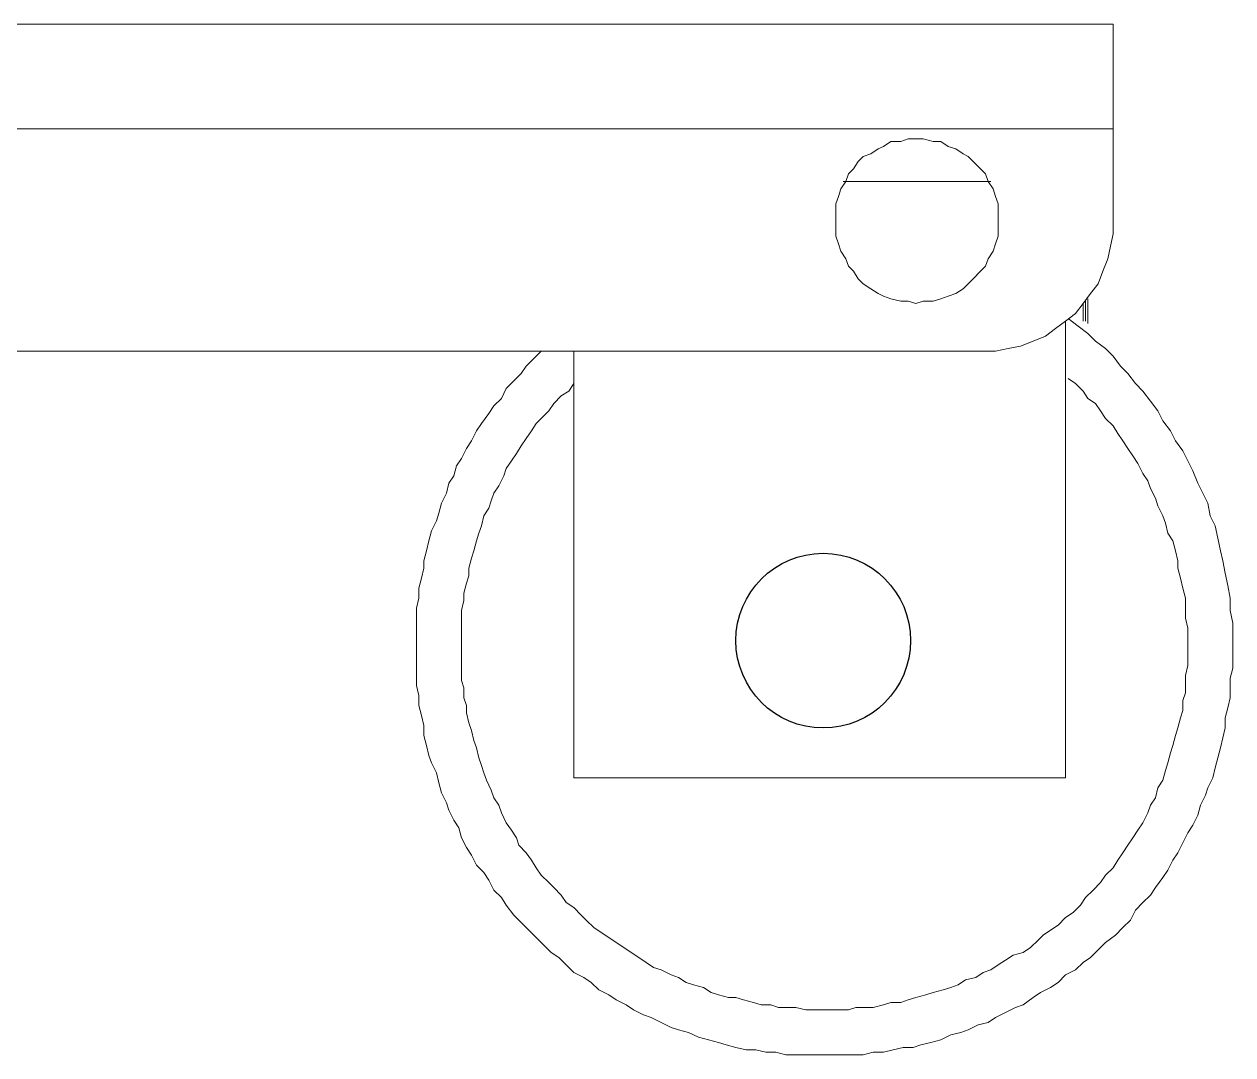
# Model space of a CAD drawing. Header units: millimetres. Extents: x 1341 to 37388, y -13954 to 1849.
# Drawn here: x 29722 to 29875.1, y -977 to -846.4 of the extents above; entities that cross this region are included whole.
import ezdxf

# ---------------------------------------------------------------- set-up
doc = ezdxf.new("R2010")
doc.units = ezdxf.units.MM
doc.layers.add('COMPONENTE', color=3, linetype='Continuous')

# ---------------------------------------------------------------- blocks, each defined once
blk = doc.blocks.new('TRANFORMADOR_IP00_TRAEL_VISTA_FRONT')
at = {"layer": 'COMPONENTE', "linetype": 'Continuous', "lineweight": 0}
for points in [[(5256.96, 2278.56), (5435.75, 2278.56)], [(5435.75, 2265.27), (5435.75, 2278.56)], [(5234.67, 2265.27), (5435.75, 2265.27)], [(5435.75, 2253.89), (5435.75, 2265.27)], [(5421.2, 2253.89), (5421.2, 2254.83), (5421.2, 2255.78), (5420.88, 2256.73), (5420.56, 2257.68), (5419.93, 2258.63), (5419.61, 2259.58), (5418.98, 2260.21), (5418.03, 2261.16), (5417.4, 2261.79), (5416.77, 2262.11), (5415.82, 2262.74), (5414.87, 2263.06), (5413.92, 2263.69), (5412.97, 2263.69), (5411.71, 2264.01), (5410.76, 2264.01), (5409.81, 2264.01), (5408.86, 2263.69), (5407.59, 2263.69), (5406.65, 2263.06), (5406.01, 2262.74), (5405.06, 2262.11), (5404.11, 2261.79), (5403.48, 2261.16), (5402.85, 2260.21), (5402.22, 2259.58), (5401.9, 2258.63), (5401.27, 2257.68), (5400.95, 2256.73), (5400.64, 2255.78), (5400.64, 2254.83), (5400.64, 2253.89), (5400.64, 2252.62), (5400.64, 2251.67), (5400.95, 2250.72), (5401.27, 2249.77), (5401.9, 2248.82), (5402.22, 2247.88), (5402.85, 2247.24), (5403.48, 2246.29), (5404.11, 2245.66), (5405.06, 2245.03), (5406.01, 2244.4), (5406.65, 2244.08), (5407.59, 2243.76), (5408.86, 2243.45), (5409.81, 2243.45), (5410.76, 2243.13), (5411.71, 2243.45), (5412.97, 2243.45), (5413.92, 2243.76), (5414.87, 2244.08), (5415.82, 2244.4), (5416.77, 2245.03), (5417.4, 2245.66), (5418.03, 2246.29), (5418.98, 2247.24), (5419.61, 2247.88), (5419.93, 2248.82), (5420.56, 2249.77), (5420.88, 2250.72), (5421.2, 2251.67), (5421.2, 2252.62), (5421.2, 2253.89)], [(5401.58, 2258.63), (5420.25, 2258.63)], [(5419.3, 2237.12), (5420.88, 2237.12), (5422.46, 2237.44), (5424.04, 2237.75), (5425.62, 2238.39), (5427.21, 2239.02), (5428.47, 2239.97), (5429.74, 2240.92), (5431, 2241.87), (5431.95, 2243.13), (5432.9, 2244.4), (5433.85, 2245.66), (5434.48, 2247.24), (5435.11, 2248.82), (5435.43, 2250.41), (5435.75, 2251.99), (5435.75, 2253.89)], [(5432.58, 2243.76), (5432.58, 2240.6)], [(5431.95, 2240.92), (5431.95, 2243.13)], [(5432.27, 2240.92), (5432.27, 2243.45)], [(5429.74, 2240.92), (5429.74, 2183.03)], [(5450.93, 2199.48), (5450.93, 2201.06), (5450.93, 2202.64), (5450.61, 2204.22), (5450.61, 2205.81), (5450.3, 2207.39), (5449.98, 2208.97), (5449.66, 2210.55), (5449.35, 2211.82), (5449.03, 2213.4), (5448.71, 2214.98), (5448.08, 2216.24), (5447.77, 2217.83), (5447.13, 2219.09), (5446.5, 2220.36), (5445.87, 2221.94), (5445.24, 2223.2), (5444.6, 2224.47), (5443.65, 2225.73), (5443.02, 2227), (5442.07, 2228.26), (5441.44, 2229.53), (5440.49, 2230.79), (5439.54, 2232.06), (5438.59, 2233.01), (5437.64, 2234.27), (5436.69, 2235.22), (5435.75, 2236.49), (5434.8, 2237.44), (5433.53, 2238.39), (5432.58, 2239.33), (5431.32, 2240.28), (5430.05, 2241.23)], [(4778.31, 2237.12), (5419.3, 2237.12)], [(5363.31, 2237.12), (5362.36, 2236.17), (5361.41, 2235.22), (5360.78, 2234.27), (5359.83, 2233.33), (5358.88, 2232.38), (5358.25, 2231.11), (5357.3, 2230.16), (5356.67, 2229.21), (5355.72, 2227.95), (5355.09, 2227), (5354.45, 2225.73), (5353.82, 2224.78), (5353.19, 2223.52), (5352.56, 2222.57), (5352.24, 2221.31), (5351.61, 2220.36), (5351.29, 2219.09), (5350.66, 2217.83), (5350.34, 2216.56), (5350.03, 2215.61), (5349.39, 2214.35), (5349.08, 2213.08), (5348.76, 2211.82), (5348.44, 2210.55), (5348.44, 2209.6), (5348.13, 2208.34), (5347.81, 2207.07), (5347.81, 2205.81), (5347.5, 2204.54), (5347.5, 2203.28), (5347.5, 2202.01), (5347.5, 2200.75), (5347.5, 2199.48), (5347.5, 2198.21), (5347.5, 2196.95), (5347.5, 2195.68), (5347.5, 2194.74), (5347.81, 2193.47), (5347.81, 2192.2), (5348.13, 2190.94), (5348.44, 2189.67), (5348.44, 2188.41), (5348.76, 2187.14), (5349.08, 2185.88), (5349.39, 2184.93), (5350.03, 2183.66), (5350.34, 2182.4), (5350.66, 2181.13), (5351.29, 2179.87), (5351.61, 2178.92), (5352.24, 2177.65), (5352.87, 2176.71), (5353.19, 2175.44), (5353.82, 2174.18), (5354.45, 2173.23), (5355.09, 2171.96), (5356.04, 2171.01), (5356.67, 2170.06), (5357.3, 2168.8), (5358.25, 2167.85), (5358.88, 2166.9), (5359.83, 2165.63), (5360.78, 2164.69), (5361.73, 2163.74), (5362.68, 2162.79), (5363.63, 2161.84), (5364.58, 2160.89), (5365.53, 2160.26), (5366.47, 2159.31), (5367.42, 2158.36), (5368.69, 2157.73), (5369.64, 2157.09), (5370.59, 2156.15), (5371.85, 2155.51), (5372.8, 2154.88), (5374.07, 2154.25), (5375.01, 2153.61), (5376.28, 2152.98), (5377.23, 2152.67), (5378.49, 2152.03), (5379.76, 2151.4), (5380.71, 2151.08), (5381.97, 2150.77), (5383.24, 2150.14), (5384.5, 2149.82), (5385.77, 2149.5), (5386.72, 2149.19), (5387.98, 2148.87), (5389.25, 2148.55), (5390.51, 2148.55), (5391.78, 2148.24), (5393.04, 2148.24), (5394.31, 2147.92), (5395.57, 2147.92), (5396.84, 2147.92), (5397.79, 2147.92), (5399.05, 2147.92), (5400.32, 2147.92), (5401.58, 2147.92), (5402.85, 2147.92), (5404.11, 2147.92), (5405.38, 2148.24), (5406.65, 2148.24), (5407.91, 2148.55), (5409.18, 2148.87), (5410.44, 2148.87), (5411.39, 2149.19), (5412.66, 2149.5), (5413.92, 2149.82), (5415.19, 2150.45), (5416.45, 2150.77), (5417.4, 2151.08), (5418.67, 2151.72), (5419.93, 2152.03), (5420.88, 2152.67), (5422.14, 2153.3), (5423.41, 2153.93), (5424.36, 2154.25), (5425.62, 2155.2), (5426.57, 2155.83), (5427.84, 2156.46), (5428.79, 2157.09), (5429.74, 2158.04), (5431, 2158.68), (5431.95, 2159.62), (5432.9, 2160.26), (5433.85, 2161.21), (5434.8, 2162.16), (5436.06, 2163.1), (5437.01, 2164.05), (5437.96, 2165), (5438.59, 2166.27), (5439.54, 2167.22), (5440.49, 2168.17), (5441.12, 2169.11), (5442.07, 2170.38), (5442.7, 2171.33), (5443.34, 2172.59), (5443.97, 2173.54), (5444.6, 2174.81), (5445.24, 2176.07), (5445.87, 2177.02), (5446.5, 2178.29), (5446.82, 2179.55), (5447.45, 2180.82), (5447.77, 2181.77), (5448.4, 2183.03), (5448.71, 2184.3), (5449.03, 2185.56), (5449.35, 2186.83), (5449.66, 2188.09), (5449.98, 2189.36), (5449.98, 2190.62), (5450.3, 2191.89), (5450.61, 2193.15), (5450.61, 2194.42), (5450.61, 2195.68), (5450.93, 2196.95), (5450.93, 2198.21), (5450.93, 2199.48)], [(5367.42, 2237.12), (5367.42, 2183.03)], [(5367.42, 2233.01), (5366.79, 2232.06), (5365.84, 2231.43), (5364.89, 2230.48), (5364.26, 2229.53), (5363.63, 2228.9), (5362.68, 2227.95), (5362.05, 2227), (5361.41, 2226.05), (5360.78, 2225.1), (5360.15, 2224.15), (5359.52, 2223.2), (5358.88, 2222.25), (5358.57, 2221.31), (5357.93, 2220.04), (5357.3, 2219.09), (5356.98, 2218.14), (5356.67, 2217.19), (5356.04, 2216.24), (5355.72, 2214.98), (5355.4, 2214.03), (5355.09, 2213.08), (5354.77, 2211.82), (5354.45, 2210.87), (5354.14, 2209.6), (5354.14, 2208.65), (5353.82, 2207.7), (5353.51, 2206.44), (5353.51, 2205.49), (5353.19, 2204.22), (5353.19, 2203.28), (5353.19, 2202.01), (5353.19, 2201.06), (5353.19, 2199.8), (5353.19, 2198.85), (5353.19, 2197.58), (5353.19, 2196.63), (5353.19, 2195.37), (5353.51, 2194.42), (5353.51, 2193.15), (5353.82, 2192.2), (5353.82, 2191.26), (5354.14, 2189.99), (5354.45, 2189.04), (5354.77, 2187.78), (5355.09, 2186.83), (5355.4, 2185.56), (5355.72, 2184.61), (5356.04, 2183.66), (5356.35, 2182.72), (5356.98, 2181.45), (5357.3, 2180.5), (5357.93, 2179.55), (5358.25, 2178.6), (5358.88, 2177.34), (5359.52, 2176.39), (5360.15, 2175.44), (5360.46, 2174.49), (5361.41, 2173.54), (5362.05, 2172.59), (5362.68, 2171.64), (5363.31, 2170.7), (5364.26, 2169.75), (5364.89, 2169.11), (5365.84, 2168.17), (5366.47, 2167.22), (5367.42, 2166.58), (5368.37, 2165.63), (5369, 2165), (5369.95, 2164.05), (5370.9, 2163.42), (5371.85, 2162.79), (5372.8, 2162.16), (5373.75, 2161.52), (5374.7, 2160.89), (5375.65, 2160.26), (5376.6, 2159.62), (5377.54, 2158.99), (5378.49, 2158.68), (5379.76, 2158.04), (5380.71, 2157.73), (5381.66, 2157.09), (5382.61, 2156.78), (5383.87, 2156.46), (5384.82, 2155.83), (5385.77, 2155.51), (5387.03, 2155.2), (5387.98, 2155.2), (5388.93, 2154.88), (5390.2, 2154.56), (5391.15, 2154.25), (5392.41, 2154.25), (5393.36, 2153.93), (5394.63, 2153.93), (5395.57, 2153.93), (5396.84, 2153.61), (5397.79, 2153.61), (5399.05, 2153.61), (5400, 2153.61), (5401.27, 2153.61), (5402.22, 2153.61), (5403.17, 2153.93), (5404.43, 2153.93), (5405.38, 2153.93), (5406.65, 2154.25), (5407.59, 2154.56), (5408.86, 2154.56), (5409.81, 2154.88), (5410.76, 2155.2), (5412.02, 2155.51), (5412.97, 2155.83), (5414.24, 2156.15), (5415.19, 2156.46), (5416.13, 2156.78), (5417.08, 2157.41), (5418.35, 2157.73), (5419.3, 2158.36), (5420.25, 2158.68), (5421.2, 2159.31), (5422.14, 2159.94), (5423.09, 2160.57), (5424.36, 2160.89), (5425.31, 2161.52), (5426.26, 2162.47), (5426.89, 2163.1), (5427.84, 2163.74), (5428.79, 2164.37), (5429.74, 2165.32), (5430.69, 2165.95), (5431.63, 2166.9), (5432.27, 2167.85), (5433.22, 2168.8), (5434.16, 2169.75), (5434.8, 2170.7), (5435.75, 2171.64), (5436.38, 2172.59), (5437.01, 2173.54), (5437.64, 2174.49), (5438.28, 2175.44), (5438.91, 2176.39), (5439.54, 2177.34), (5440.17, 2178.6), (5440.49, 2179.55), (5441.12, 2180.5), (5441.44, 2181.77), (5442.07, 2182.72), (5442.39, 2183.98), (5442.7, 2184.93), (5443.02, 2186.19), (5443.34, 2187.14), (5443.65, 2188.41), (5443.97, 2189.36), (5444.29, 2190.62), (5444.6, 2191.57), (5444.6, 2192.84), (5444.92, 2193.79), (5444.92, 2195.05), (5444.92, 2196), (5445.24, 2197.27), (5445.24, 2198.53), (5445.24, 2199.48)], [(5445.24, 2199.48), (5445.24, 2200.75), (5445.24, 2202.01), (5444.92, 2203.28), (5444.92, 2204.54), (5444.92, 2205.81), (5444.6, 2207.07), (5444.29, 2208.34), (5443.97, 2209.6), (5443.97, 2210.55), (5443.65, 2211.82), (5443.34, 2213.08), (5442.7, 2214.03), (5442.39, 2215.3), (5442.07, 2216.24), (5441.44, 2217.51), (5441.12, 2218.46), (5440.49, 2219.72), (5440.17, 2220.67), (5439.54, 2221.62), (5438.91, 2222.89), (5438.28, 2223.84), (5437.64, 2224.78), (5437.01, 2225.73), (5436.38, 2226.68), (5435.75, 2227.63), (5434.8, 2228.58), (5434.16, 2229.53), (5433.53, 2230.48), (5432.58, 2231.11), (5431.95, 2232.06), (5431, 2233.01), (5430.05, 2233.64)], [(5367.42, 2183.03), (5429.74, 2183.03)]]:
    blk.add_lwpolyline(points, dxfattribs=at)
at = {"layer": 'COMPONENTE', "linetype": 'ByBlock'}
blk.add_circle((5399.03, 2200.42), 11.07, dxfattribs=at)

msp = doc.modelspace()

# ---------------------------------------------------------------- block references
at = {"linetype": 'ByBlock'}
msp.add_blockref('TRANFORMADOR_IP00_TRAEL_VISTA_FRONT', (24424.17, -3124.97), dxfattribs=at)

doc.saveas('drawing.dxf')
